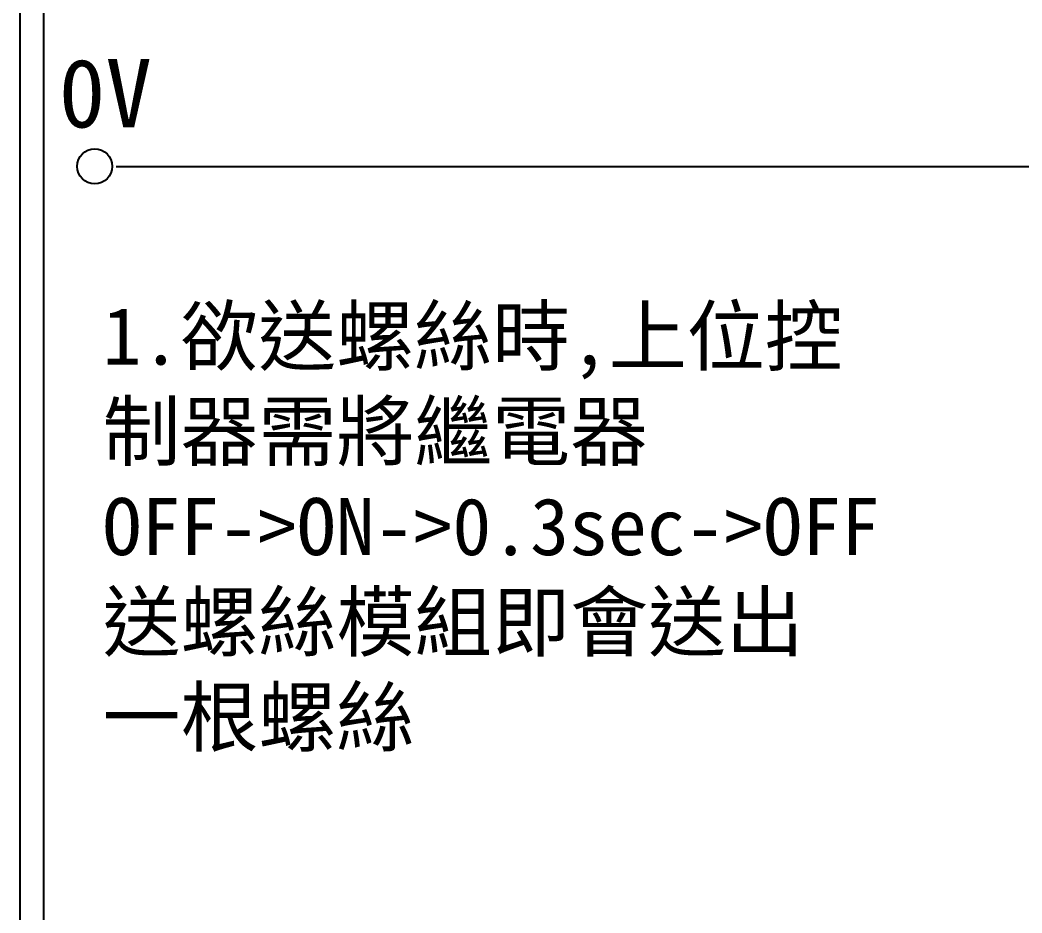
# Model space of a CAD drawing. Extents: x 627 to 914, y 3 to 207.
# Drawn here: x 627.2 to 679.8, y 60.8 to 107.6 of the extents above; entities that cross this region are included whole.
import ezdxf

# ---------------------------------------------------------------- set-up
doc = ezdxf.new("R2010")
doc.units = 0
doc.layers.add('圖框層', color=7, linetype='CONTINUOUS')
doc.layers.add('標尺寸層', color=3, linetype='CONTINUOUS')
doc.styles.add('CNS', font='romanc.shx', dxfattribs={"bigfont": 'chineset.shx'})
doc.styles.add('STSL', font='kaiu.ttf')

msp = doc.modelspace()

# ---------------------------------------------------------------- linework, layer by layer
at = {"layer": '圖框層', "color": 7}
for p, q in [((627.197, 3), (627.197, 206.969)), ((628.447, 4.25), (628.447, 205.719))]:
    msp.add_line(p, q, dxfattribs=at)
at = {"layer": '標尺寸層', "color": 7}
msp.add_line((632.246, 99.958), (910.117, 99.958), dxfattribs=at)
msp.add_circle((631.119, 99.958), 0.92, dxfattribs=at)

# ---------------------------------------------------------------- texts
at = {"layer": '圖框層', "color": 4, "style": 'STSL'}
msp.add_text('0V', height=3.6, dxfattribs=at).set_placement((629.229, 102))
at = {"layer": '標尺寸層', "color": 7, "insert": (631.531, 80.882), "char_height": 3, "width": 39.41799, "attachment_point": 4, "style": 'CNS'}
msp.add_mtext('{\\fDFKai-SB|b0|i0|c136|p65;1.欲送螺絲時,上位控制器需將繼電器OFF->ON->0.3sec->OFF送螺絲模組即會送出一根螺絲}', dxfattribs=at)

doc.saveas('drawing.dxf')
